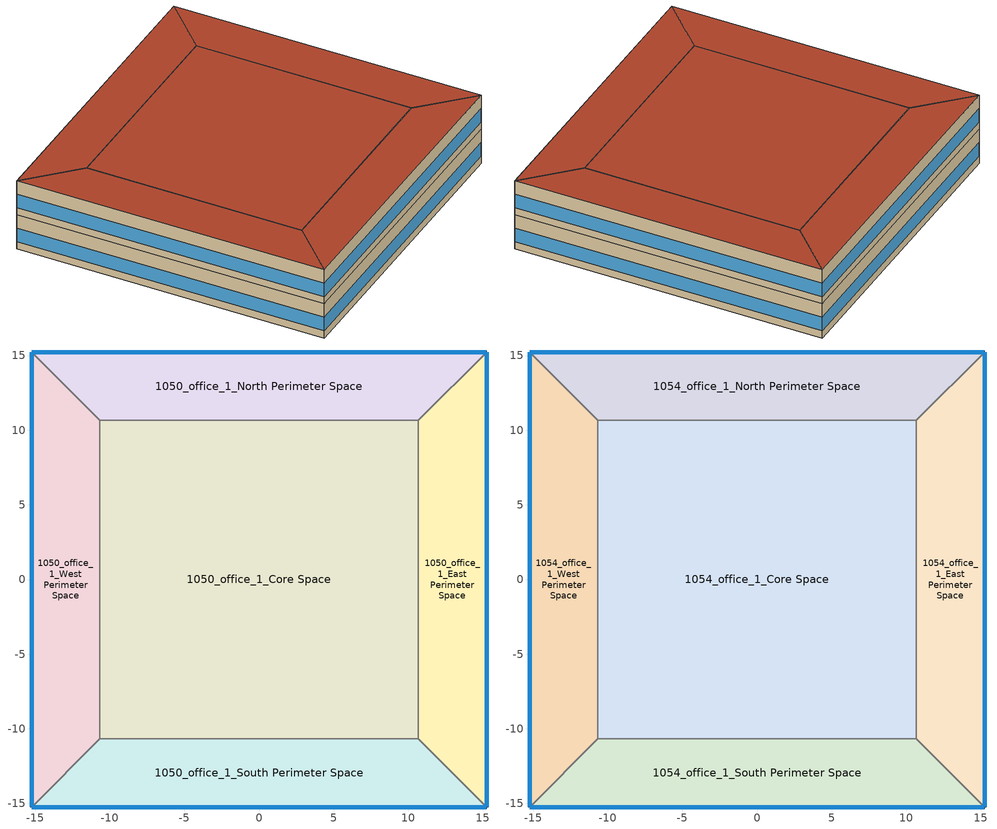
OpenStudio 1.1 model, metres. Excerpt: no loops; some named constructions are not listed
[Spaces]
1050_office_1_West Perimeter Space
 floor ground: -15.24,-15.24 -15.24,15.24 -10.67,10.67 -10.67,-10.67 z0
 wall outside (Masonry_Wall): -15.24,15.24 -15.24,-15.24 z0:3.66
 wall to 1050_office_1_North Perimeter Space: -10.67,10.67 -15.24,15.24 z0:3.66
 wall to 1050_office_1_Core Space: -10.67,-10.67 -10.67,10.67 z0:3.66
 wall to 1050_office_1_South Perimeter Space: -15.24,-15.24 -10.67,-10.67 z0:3.66
 window (fenestration_3.2366098693859_0.39_0.7): -15.24,15.21 -15.24,-15.21 z0.76:2.23
1050_office_1_North Perimeter Space
 floor ground: -15.24,15.24 15.24,15.24 10.67,10.67 -10.67,10.67 z0
 wall outside (Masonry_Wall): 15.24,15.24 -15.24,15.24 z0:3.66
 wall to 1050_office_1_East Perimeter Space: 10.67,10.67 15.24,15.24 z0:3.66
 wall to 1050_office_1_Core Space: -10.67,10.67 10.67,10.67 z0:3.66
 window (fenestration_3.2366098693859_0.39_0.7): 15.21,15.24 -15.21,15.24 z0.76:2.23
1050_office_1_East Perimeter Space
 floor ground: 15.24,15.24 15.24,-15.24 10.67,-10.67 10.67,10.67 z0
 wall outside (Masonry_Wall): 15.24,-15.24 15.24,15.24 z0:3.66
 wall to 1050_office_1_South Perimeter Space: 10.67,-10.67 15.24,-15.24 z0:3.66
 wall to 1050_office_1_Core Space: 10.67,10.67 10.67,-10.67 z0:3.66
 window (fenestration_3.2366098693859_0.39_0.7): 15.24,-15.21 15.24,15.21 z0.76:2.23
1050_office_1_South Perimeter Space
 floor ground: 15.24,-15.24 -15.24,-15.24 -10.67,-10.67 10.67,-10.67 z0
 wall outside (Masonry_Wall): -15.24,-15.24 15.24,-15.24 z0:3.66
 wall to 1050_office_1_Core Space: 10.67,-10.67 -10.67,-10.67 z0:3.66
 window (fenestration_3.2366098693859_0.39_0.7): -15.21,-15.24 15.21,-15.24 z0.76:2.23
1050_office_1_Core Space
 floor ground: -10.67,-10.67 -10.67,10.67 10.67,10.67 10.67,-10.67 z0
1054_office_1_West Perimeter Space
 floor to 1050_office_1_West Perimeter Space: -15.24,-15.24 -15.24,15.24 -10.67,10.67 -10.67,-10.67 z3.66
 wall outside (Masonry_Wall): -15.24,15.24 -15.24,-15.24 z3.66:7.32
 wall to 1054_office_1_North Perimeter Space: -10.67,10.67 -15.24,15.24 z3.66:7.32
 wall to 1054_office_1_Core Space: -10.67,-10.67 -10.67,10.67 z3.66:7.32
 wall to 1054_office_1_South Perimeter Space: -15.24,-15.24 -10.67,-10.67 z3.66:7.32
 window (fenestration_3.2366098693859_0.39_0.7): -15.24,15.21 -15.24,-15.21 z4.42:5.89
 roof outside: -10.67,-10.67 -10.67,10.67 -15.24,15.24 -15.24,-15.24 z7.32
1054_office_1_North Perimeter Space
 floor to 1050_office_1_North Perimeter Space: -15.24,15.24 15.24,15.24 10.67,10.67 -10.67,10.67 z3.66
 wall outside (Masonry_Wall): 15.24,15.24 -15.24,15.24 z3.66:7.32
 wall to 1054_office_1_East Perimeter Space: 10.67,10.67 15.24,15.24 z3.66:7.32
 wall to 1054_office_1_Core Space: -10.67,10.67 10.67,10.67 z3.66:7.32
 window (fenestration_3.2366098693859_0.39_0.7): 15.21,15.24 -15.21,15.24 z4.42:5.89
 roof outside: -10.67,10.67 10.67,10.67 15.24,15.24 -15.24,15.24 z7.32
1054_office_1_East Perimeter Space
 floor to 1050_office_1_East Perimeter Space: 15.24,15.24 15.24,-15.24 10.67,-10.67 10.67,10.67 z3.66
 wall outside (Masonry_Wall): 15.24,-15.24 15.24,15.24 z3.66:7.32
 wall to 1054_office_1_South Perimeter Space: 10.67,-10.67 15.24,-15.24 z3.66:7.32
 wall to 1054_office_1_Core Space: 10.67,10.67 10.67,-10.67 z3.66:7.32
 window (fenestration_3.2366098693859_0.39_0.7): 15.24,-15.21 15.24,15.21 z4.42:5.89
 roof outside: 10.67,10.67 10.67,-10.67 15.24,-15.24 15.24,15.24 z7.32
1054_office_1_South Perimeter Space
 floor to 1050_office_1_South Perimeter Space: 15.24,-15.24 -15.24,-15.24 -10.67,-10.67 10.67,-10.67 z3.66
 wall outside (Masonry_Wall): -15.24,-15.24 15.24,-15.24 z3.66:7.32
 wall to 1054_office_1_Core Space: 10.67,-10.67 -10.67,-10.67 z3.66:7.32
 window (fenestration_3.2366098693859_0.39_0.7): -15.21,-15.24 15.21,-15.24 z4.42:5.89
 roof outside: 10.67,-10.67 -10.67,-10.67 -15.24,-15.24 15.24,-15.24 z7.32
1054_office_1_Core Space
 floor to 1050_office_1_Core Space: -10.67,-10.67 -10.67,10.67 10.67,10.67 10.67,-10.67 z3.66
 roof outside: 10.67,-10.67 10.67,10.67 -10.67,10.67 -10.67,-10.67 z7.32
[Schedule:Ruleset]
WaterEquipment_FlowRateFractionSchedule: Default Day Schedule=PNNL_Asset_Rating_Office_Service_Water_Heating_Schedule_Week_Day; Summer Design Day Schedule=PNNL_Asset_Rating_Office_Service_Water_Heating_Schedule_Summer_Design_Day; Winter Design Day Schedule=PNNL_Asset_Rating_Office_Service_Water_Heating_Schedule_Winter_Design_Day
[Schedule:Day]
PNNL_Asset_Rating_Office_Hvac_Schedule_Sunday 1; PNNL_Asset_Rating_Office_Hvac_Schedule_Sunday 2: 1, 0, 0, 2, 0, 0, 3, 0, 0, 4, 0, 0, 5, 0, 0, 6, 0, 0, 7, 0, 0, 8, 0, 0, 9, 0, 0, 10, 0, 0, 11, 0, 0, 12, 0, 0, 13, 0, 0, 14, 0, 0, 15, 0, 0, 16, 0, 0, 17, 0, 0, 18, 0, 0, 19, 0, 0, 20, 0, 0, 21, 0, 0, 22, 0, 0, 23, 0, 0, 24, 0, 0
PNNL_Asset_Rating_Office_Hvac_Schedule_Saturday 1; PNNL_Asset_Rating_Office_Hvac_Schedule_Saturday 2: 1, 0, 0, 2, 0, 0, 3, 0, 0, 4, 0, 0, 5, 0, 0, 6, 0, 1, 7, 0, 1, 8, 0, 1, 9, 0, 1, 10, 0, 1, 11, 0, 1, 12, 0, 1, 13, 0, 1, 14, 0, 1, 15, 0, 1, 16, 0, 1, 17, 0, 1, 18, 0, 0, 19, 0, 0, 20, 0, 0, 21, 0, 0, 22, 0, 0, 23, 0, 0, 24, 0, 0
PNNL_Asset_Rating_Office_Service_Water_Heating_Schedule_Week_Day; PNNL_Asset_Rating_Office_Service_Water_Heating_Schedule_Summer_Design_Day: 1, 0, 0, 2, 0, 0, 3, 0, 0, 4, 0, 0, 5, 0, 0, 6, 0, 0, 7, 0, 0.07, 8, 0, 0.19, 9, 0, 0.35, 10, 0, 0.38, 11, 0, 0.39, 12, 0, 0.47, 13, 0, 0.57, 14, 0, 0.54, 15, 0, 0.34, 16, 0, 0.33, 17, 0, 0.44, 18, 0, 0.26, 19, 0, 0.21, 20, 0, 0.15, 21, 0, 0.17, 22, 0, 0.08, 23, 0, 0.05, 24, 0, 0.05
PNNL_Asset_Rating_Office_Service_Water_Heating_Schedule_Winter_Design_Day; PNNL_Asset_Rating_Office_Service_Water_Heating_Schedule_Saturday; PNNL_Asset_Rating_Office_Service_Water_Heating_Schedule_Saturday 2: 1, 0, 0, 2, 0, 0, 3, 0, 0, 4, 0, 0, 5, 0, 0, 6, 0, 0, 7, 0, 0.07, 8, 0, 0.11, 9, 0, 0.15, 10, 0, 0.21, 11, 0, 0.19, 12, 0, 0.23, 13, 0, 0.2, 14, 0, 0.19, 15, 0, 0.15, 16, 0, 0.13, 17, 0, 0.14, 18, 0, 0.07, 19, 0, 0.07, 20, 0, 0, 21, 0, 0, 22, 0, 0, 23, 0, 0, 24, 0, 0
PNNL_Asset_Rating_Office_Service_Water_Heating_Schedule_Sunday; PNNL_Asset_Rating_Office_Service_Water_Heating_Schedule_Sunday 2: 1, 0, 0, 2, 0, 0, 3, 0, 0, 4, 0, 0, 5, 0, 0, 6, 0, 0, 7, 0, 0.04, 8, 0, 0.04, 9, 0, 0.04, 10, 0, 0.04, 11, 0, 0.04, 12, 0, 0.06, 13, 0, 0.06, 14, 0, 0.09, 15, 0, 0.06, 16, 0, 0.04, 17, 0, 0.04, 18, 0, 0.04, 19, 0, 0, 20, 0, 0, 21, 0, 0, 22, 0, 0, 23, 0, 0, 24, 0, 0
PNNL_Asset_Rating_Office_Occupancy_Schedule_Sunday: 1, 0, 0, 2, 0, 0, 3, 0, 0, 4, 0, 0, 5, 0, 0, 6, 0, 0, 7, 0, 0.05, 8, 0, 0.05, 9, 0, 0.05, 10, 0, 0.05, 11, 0, 0.05, 12, 0, 0.05, 13, 0, 0.05, 14, 0, 0.05, 15, 0, 0.05, 16, 0, 0.05, 17, 0, 0.05, 18, 0, 0.05, 19, 0, 0, 20, 0, 0, 21, 0, 0, 22, 0, 0, 23, 0, 0, 24, 0, 0
PNNL_Asset_Rating_Office_Occupancy_Schedule_Saturday: 1, 0, 0, 2, 0, 0, 3, 0, 0, 4, 0, 0, 5, 0, 0, 6, 0, 0, 7, 0, 0.1, 8, 0, 0.1, 9, 0, 0.3, 10, 0, 0.3, 11, 0, 0.3, 12, 0, 0.3, 13, 0, 0.1, 14, 0, 0.1, 15, 0, 0.1, 16, 0, 0.1, 17, 0, 0.1, 18, 0, 0.05, 19, 0, 0.05, 20, 0, 0, 21, 0, 0, 22, 0, 0, 23, 0, 0, 24, 0, 0
PNNL_Asset_Rating_Office_Activity_Schedule_Sunday; PNNL_Asset_Rating_Office_Activity_Schedule_Saturday: 1, 0, 132, 2, 0, 132, 3, 0, 132, 4, 0, 132, 5, 0, 132, 6, 0, 132, 7, 0, 132, 8, 0, 132, 9, 0, 132, 10, 0, 132, 11, 0, 132, 12, 0, 132, 13, 0, 132, 14, 0, 132, 15, 0, 132, 16, 0, 132, 17, 0, 132, 18, 0, 132, 19, 0, 132, 20, 0, 132, 21, 0, 132, 22, 0, 132, 23, 0, 132, 24, 0, 132
PNNL_Asset_Rating_Office_Lighting_Schedule_Sunday: 1, 0, 0.05, 2, 0, 0.05, 3, 0, 0.05, 4, 0, 0.05, 5, 0, 0.05, 6, 0, 0.05, 7, 0, 0.05, 8, 0, 0.05, 9, 0, 0.05, 10, 0, 0.05, 11, 0, 0.05, 12, 0, 0.05, 13, 0, 0.05, 14, 0, 0.05, 15, 0, 0.05, 16, 0, 0.05, 17, 0, 0.05, 18, 0, 0.05, 19, 0, 0.05, 20, 0, 0.05, 21, 0, 0.05, 22, 0, 0.05, 23, 0, 0.05, 24, 0, 0.05
PNNL_Asset_Rating_Office_Lighting_Schedule_Saturday: 1, 0, 0.05, 2, 0, 0.05, 3, 0, 0.05, 4, 0, 0.05, 5, 0, 0.05, 6, 0, 0.05, 7, 0, 0.1, 8, 0, 0.1, 9, 0, 0.3, 10, 0, 0.3, 11, 0, 0.3, 12, 0, 0.3, 13, 0, 0.15, 14, 0, 0.15, 15, 0, 0.15, 16, 0, 0.15, 17, 0, 0.15, 18, 0, 0.05, 19, 0, 0.05, 20, 0, 0.05, 21, 0, 0.05, 22, 0, 0.05, 23, 0, 0.05, 24, 0, 0.05
PNNL_Asset_Rating_Office_Plug_And_Process_Schedule_Sunday: 1, 0, 0.3, 2, 0, 0.3, 3, 0, 0.3, 4, 0, 0.3, 5, 0, 0.3, 6, 0, 0.3, 7, 0, 0.3, 8, 0, 0.3, 9, 0, 0.3, 10, 0, 0.3, 11, 0, 0.3, 12, 0, 0.3, 13, 0, 0.3, 14, 0, 0.3, 15, 0, 0.3, 16, 0, 0.3, 17, 0, 0.3, 18, 0, 0.3, 19, 0, 0.3, 20, 0, 0.3, 21, 0, 0.3, 22, 0, 0.3, 23, 0, 0.3, 24, 0, 0.3
PNNL_Asset_Rating_Office_Plug_And_Process_Schedule_Saturday: 1, 0, 0.3, 2, 0, 0.3, 3, 0, 0.3, 4, 0, 0.3, 5, 0, 0.3, 6, 0, 0.3, 7, 0, 0.4, 8, 0, 0.4, 9, 0, 0.5, 10, 0, 0.5, 11, 0, 0.5, 12, 0, 0.5, 13, 0, 0.35, 14, 0, 0.35, 15, 0, 0.35, 16, 0, 0.35, 17, 0, 0.35, 18, 0, 0.3, 19, 0, 0.3, 20, 0, 0.3, 21, 0, 0.3, 22, 0, 0.3, 23, 0, 0.3, 24, 0, 0.3
PNNL_Asset_Rating_Office_Infiltration_Schedule_Sunday: 1, 0, 1, 2, 0, 1, 3, 0, 1, 4, 0, 1, 5, 0, 1, 6, 0, 1, 7, 0, 1, 8, 0, 1, 9, 0, 1, 10, 0, 1, 11, 0, 1, 12, 0, 1, 13, 0, 1, 14, 0, 1, 15, 0, 1, 16, 0, 1, 17, 0, 1, 18, 0, 1, 19, 0, 1, 20, 0, 1, 21, 0, 1, 22, 0, 1, 23, 0, 1, 24, 0, 1
PNNL_Asset_Rating_Office_Infiltration_Schedule_Saturday: 1, 0, 1, 2, 0, 1, 3, 0, 1, 4, 0, 1, 5, 0, 1, 6, 0, 1, 7, 0, 0.25, 8, 0, 0.25, 9, 0, 0.25, 10, 0, 0.25, 11, 0, 0.25, 12, 0, 0.25, 13, 0, 0.25, 14, 0, 0.25, 15, 0, 0.25, 16, 0, 0.25, 17, 0, 0.25, 18, 0, 0.25, 19, 0, 1, 20, 0, 1, 21, 0, 1, 22, 0, 1, 23, 0, 1, 24, 0, 1
PNNL_Asset_Rating_Office_Heating_Schedule_Sunday; PNNL_Asset_Rating_Office_Heating_Schedule_Sunday 1: 1, 0, 15.6, 2, 0, 15.6, 3, 0, 15.6, 4, 0, 15.6, 5, 0, 15.6, 6, 0, 15.6, 7, 0, 15.6, 8, 0, 15.6, 9, 0, 15.6, 10, 0, 15.6, 11, 0, 15.6, 12, 0, 15.6, 13, 0, 15.6, 14, 0, 15.6, 15, 0, 15.6, 16, 0, 15.6, 17, 0, 15.6, 18, 0, 15.6, 19, 0, 15.6, 20, 0, 15.6, 21, 0, 15.6, 22, 0, 15.6, 23, 0, 15.6, 24, 0, 15.6
PNNL_Asset_Rating_Office_Heating_Schedule_Saturday; PNNL_Asset_Rating_Office_Heating_Schedule_Saturday 1: 1, 0, 15.6, 2, 0, 15.6, 3, 0, 15.6, 4, 0, 15.6, 5, 0, 15.6, 6, 0, 17.6, 7, 0, 19.6, 8, 0, 21, 9, 0, 21, 10, 0, 21, 11, 0, 21, 12, 0, 21, 13, 0, 21, 14, 0, 21, 15, 0, 21, 16, 0, 21, 17, 0, 21, 18, 0, 15.6, 19, 0, 15.6, 20, 0, 15.6, 21, 0, 15.6, 22, 0, 15.6, 23, 0, 15.6, 24, 0, 15.6
PNNL_Asset_Rating_Office_Cooling_Schedule_Sunday; PNNL_Asset_Rating_Office_Cooling_Schedule_Sunday 1: 1, 0, 26.7, 2, 0, 26.7, 3, 0, 26.7, 4, 0, 26.7, 5, 0, 26.7, 6, 0, 26.7, 7, 0, 26.7, 8, 0, 26.7, 9, 0, 26.7, 10, 0, 26.7, 11, 0, 26.7, 12, 0, 26.7, 13, 0, 26.7, 14, 0, 26.7, 15, 0, 26.7, 16, 0, 26.7, 17, 0, 26.7, 18, 0, 26.7, 19, 0, 26.7, 20, 0, 26.7, 21, 0, 26.7, 22, 0, 26.7, 23, 0, 26.7, 24, 0, 26.7
PNNL_Asset_Rating_Office_Cooling_Schedule_Saturday; PNNL_Asset_Rating_Office_Cooling_Schedule_Saturday 1: 1, 0, 26.7, 2, 0, 26.7, 3, 0, 26.7, 4, 0, 26.7, 5, 0, 26.7, 6, 0, 25.7, 7, 0, 25, 8, 0, 24, 9, 0, 24, 10, 0, 24, 11, 0, 24, 12, 0, 24, 13, 0, 24, 14, 0, 24, 15, 0, 24, 16, 0, 24, 17, 0, 24, 18, 0, 26.7, 19, 0, 26.7, 20, 0, 26.7, 21, 0, 26.7, 22, 0, 26.7, 23, 0, 26.7, 24, 0, 26.7
[Schedule:Rule] Schedule Ruleset=WaterEquipment_FlowRateFractionSchedule
Name | Rule Order | Day Schedule | Apply Sunday | Apply Saturday
PNNL_Asset_Rating_Office_Service_Water_Heating_Schedule_Sunday_Rule | 0 | PNNL_Asset_Rating_Office_Service_Water_Heating_Schedule_Sunday | Yes
PNNL_Asset_Rating_Office_Service_Water_Heating_Schedule_Saturday_Rule | 1 | PNNL_Asset_Rating_Office_Service_Water_Heating_Schedule_Saturday |  | Yes
